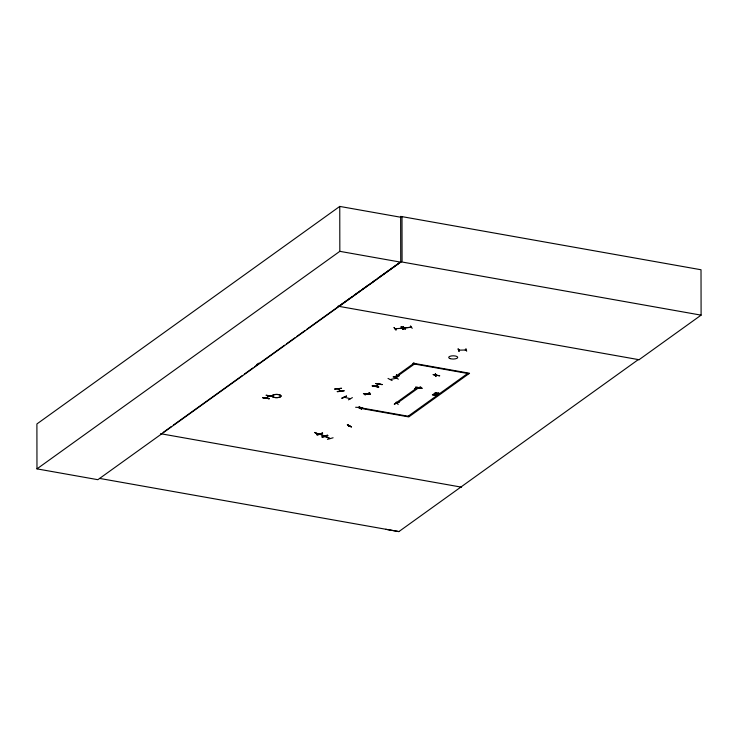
<?xml version="1.0" encoding="UTF-8"?>
<svg xmlns="http://www.w3.org/2000/svg" width="738" height="738" viewBox="0 0 738 738"><rect width="100%" height="100%" fill="white"/><g stroke="black" fill="none" stroke-linecap="round" stroke-linejoin="round"><path stroke-width="1.11" d="M375.513 386.38L379.028 383.483M418.963 387.653L419.193 387.754M362.699 407.745L355.633 407.256M396.527 403.022L395.762 402.902L396.361 403.086M262.627 397.699L269.259 398.714L262.636 397.644M334.757 389.092L341.583 388.299L334.646 389.037M372.229 385.928L378.815 386.906L372.404 385.817M378.659 387.09L372.238 385.891M415.789 387.109L422.256 388.308L415.642 387.275M393.151 376.897L399.406 375.633L393.326 376.97M322.469 433.123L316.962 434.848L322.488 433.123M322.681 433.197L316.962 434.848M322.635 437.348L328.115 435.669M314.932 432.422L318.917 434.673L314.978 432.505M318.585 434.737L314.674 432.533M388.022 378.428L392.09 380.577M369.673 392.81L365.089 394.775M369.646 392.837L365.07 394.802M341.934 398.151L346.509 396.158L341.962 398.133M342.211 398.179L346.426 396.085M361.426 408.972L359.185 406.509L361.472 408.917M394.064 327.561L396.121 330.098L394.129 327.607M402.865 326.676L405.217 329.166L403.225 326.685M405.153 329.111L403.123 326.648M457.975 348.908L459.101 351.509L458.344 348.936M330.19 438.529L325.569 436.582M370.476 394.129L363.4 393.686L370.541 394.055M262.756 397.551L269.259 398.714M378.972 384.166L375.734 386.417M436.398 375.393L435.844 375.559M324.074 435.946L324.757 436.02L320.393 434.359M325.329 436.619L329.997 438.584M458.704 350.181L465.909 349.987L465.161 350.033M400.66 217.23L339.757 206.419L36.9 423.953L36.974 468.87L97.877 479.691L400.734 262.156L400.651 216.391L701.017 269.757L701.1 315.144L639.053 359.71L338.022 306.187M36.974 468.87L339.831 251.335L400.734 262.156M256.75 364.572L258.614 363.225M163.098 432.477L171.502 426.435M173.375 425.088L242.507 375.43M244.37 374.092L252.783 368.05M254.647 366.712L284.545 345.236M286.418 343.89L294.822 337.856M296.694 336.51L305.098 330.476M306.971 329.13L352.413 296.491M354.231 295.182L360.614 290.597M362.441 289.287L368.825 284.702M376.112 279.462L369.738 284.425M377.939 278.152L399.821 262.433M266.178 398.142L269.398 395.854L265.92 398.123M272.654 396.232L266.031 395.254L272.488 396.398M468.925 373.696L413.206 363.788L396.232 375.983L397.551 376.186L396.887 376.085M409.406 416.463L359.48 407.597L358.853 408.049L408.778 416.915L469.553 373.244L413.953 363.364L413.326 363.816L413.326 363.253M414.461 364.019L397.404 376.223M408.132 416.232L467.671 373.465M385.78 529.294L398.889 531.581L638.388 359.554L639.099 359.674M338.733 306.316L402.072 261.04L401.998 216.492M382.293 384.535L375.679 383.502L382.109 384.664M439.562 375.817L433.28 374.59M396.952 376.537L396.62 376.592M349.24 425.983L348.456 426.029M338.059 388.751L340.467 391.158M340.698 391.131L338.355 388.751M395.66 377.773L396.352 378.096L396.177 377.441L395.771 378.197M458.778 350.181C459.866 351.205 459.359 348.188 459.387 350.273M345.043 397.321L344.628 397.182M348.419 399.839L352.395 397.625M434.525 375.338C433.87 374.922 436.398 375.411 434.525 374.867M378.649 384.101L378.779 383.409M396.454 374.821L396.943 377.45L396.555 374.867M399.147 402.145L394.332 404.101M348.557 425.992L349.129 425.872M349.157 425.992L348.742 426.084M360.375 407.717L360.956 407.634M396.371 378.207L396.407 377.524M395.098 328.797L402.09 328.189M401.269 328.152L402.007 328.189M404.193 327.866L411.177 327.257M317.608 433.52L316.943 433.538M327.414 439.378L333.096 437.782M420.697 387.155L414.655 388.575L420.734 387.109M317.165 433.612L317.488 433.409M390.393 379.498L396.444 378.207L395.789 378.317M396.97 403.418L396.334 403.382L396.952 403.308M395.799 328.844L395.264 328.899M411.057 327.275L404.313 327.986M349.646 398.511L350.292 398.686M344.037 390.716L337.229 391.527M337.34 391.73L344.139 390.863M367.616 393.88L368.124 394.027M396.288 402.026L398.179 404.572M359.286 406.546L361.14 409.046M410.54 325.901L412.201 328.345M403.105 329.268L401.066 326.888L403.446 329.332M396.887 376.103L397.404 376.205M324.554 436.103L319.951 434.193M465.918 348.622L466.674 351.214M410.476 326.547L410.476 327.34L410.577 326.666M435.162 375.208L434.682 375.347M400.734 261.778L701.1 315.144M160.524 433.686L461.591 487.181M99.648 478.427L398.889 531.581M434.175 374.553L436.315 374.941M433.132 374.655L439.719 375.771M377.819 383.52L379.987 383.926M347.284 424.756L351.223 426.915M394.609 376.952L398.326 379.166M410.494 327.321L410.494 326.666M367.884 394.12L367.506 393.963M344.378 397.265L350.236 398.668M401.131 326.823L403.151 329.314M394.332 404.12L398.907 402.044M338.244 389L338.078 388.806M435.189 373.917L435.577 376.5M435.309 374.572L435.18 375.347M459.525 349.766L458.732 349.618M413.953 362.801L413.953 363.364M413.197 363.234L413.206 363.788M379 383.456L379 384.166M339.757 206.419L339.831 251.335M417.653 387.367L396.131 402.828L397.385 403.049L418.907 387.588L417.653 387.367M432.422 394.775L435.577 395.559L434.894 394.83L436.924 394.59L434.673 394.682L433.501 394L434.175 394.71L432.422 394.775M434.516 393.271L437.671 394.055L436.988 393.326L439.018 393.086L436.767 393.169L435.595 392.496L436.269 393.206L434.516 393.271M458.796 349.508L458.833 350.273L458.851 349.508M327.46 435.217L321.897 436.914L327.46 435.217M347.561 424.747L351.5 426.915L347.561 424.737M435.531 373.972L435.909 376.555L435.531 373.954M450.208 358.631A4.511 1.614 -0.1 0 0 457.625 357.736A4.511 1.614 -0.1 0 0 451.776 355.891A4.511 1.614 -0.1 0 0 450.208 358.631M273.577 397.238A4.493 1.614 -0.1 0 0 280.957 396.343A4.493 1.614 -0.1 0 0 275.136 394.498A4.493 1.614 -0.1 0 0 273.577 397.238A4.493 1.614 -0.1 0 0 280.957 396.361A4.493 1.614 -0.1 0 0 275.136 394.516A4.493 1.614 -0.1 0 0 273.577 397.256"/></g></svg>
